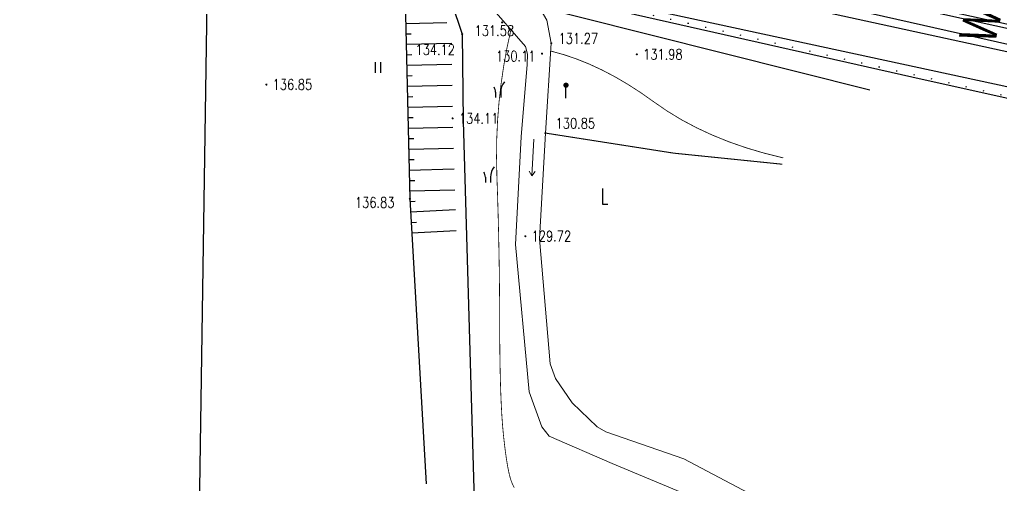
# Model space of a CAD drawing. Extents: x 529262 to 576451, y 2694391 to 2717535.
# Drawn here: x 564123.7 to 564217.4, y 2711325.1 to 2711369.6 of the extents above; entities that cross this region are included whole.
import ezdxf
from ezdxf.enums import TextEntityAlignment as Align
from ezdxf.xclip import XClip

# ---------------------------------------------------------------- set-up
doc = ezdxf.new("R2010")
doc.units = 0
doc.header["$XCLIPFRAME"] = 0
doc.linetypes.add('X4', pattern=[1.6, 0, -1.6])
for name, color, linetype in [('DGX', 8, 'Continuous'), ('DLSS', 4, 'Continuous'), ('DMTZ', 8, 'Continuous'), ('GCD', 8, 'Continuous'), ('GXYZ', 8, 'Continuous'), ('JMD', 8, 'Continuous'), ('PP-COM', 7, 'Continuous'), ('RD-红线', 7, 'Continuous'), ('ZBTZ', 8, 'Continuous'), ('桩号标注_W17-', 7, 'Continuous')]:
    doc.layers.add(name, color=color, linetype=linetype)
doc.layers.add('SXSS', color=5, linetype='Continuous', lineweight=0)
doc.styles.add('HZ', font='rs.shx', dxfattribs={"width": 0.8, "bigfont": 'hztxt.shx'})
doc.styles.add('SMEDI', font='smsim.shx', dxfattribs={"width": 0.75, "height": 3.5, "bigfont": 'smfs.shx'})
doc.linetypes.add('10422', pattern='A,0.75,[150,AAA.SHX,S=0.5,R=0,X=0,Y=0.5],1.5,[177,AAA.SHX,S=1,R=0,X=0,Y=0.4],0.75', length=3)
doc.linetypes.add('444', pattern='A,4.5,[145,AAA.SHX,S=1,R=0,X=0,Y=1],4.5,-0.5,[146,AAA.SHX,S=1,R=0,X=0,Y=0],-0.5', length=10)
doc.linetypes.add('732', pattern='A,9,-0.5,[162,AAA.SHX,S=1,R=0,X=0,Y=0],-0.5', length=10)
doc.linetypes.add('854', pattern='A,2,[150,AAA.SHX,S=0.8,R=0,X=0,Y=0],1e-11', length=2)

# ---------------------------------------------------------------- blocks, each defined once
blk = doc.blocks.new('A$C19FD0107')
at = {"layer": 'RD-红线', "color": 8, "linetype": 'Continuous', "flags": 128}
blk.add_lwpolyline([(-5959.672, 16829.052), (-6117.203, 16840.057, -0.017342), (-6131.549, 16841.56), (-6214.141, 16853.124, -0.017939), (-6228.833, 16855.721), (-6398.225, 16891.976), (-6570.103, 16930.232), (-6862.727, 16993.901)], format="xyb", dxfattribs=at)
blk = doc.blocks.new('GC200')
at = {"linetype": 'Continuous', "const_width": 0.2, "flags": 128}
blk.add_lwpolyline([(-0.1, 0, 1), (0.1, 0, 1)], format="xyb", close=True, dxfattribs=at)
blk = doc.blocks.new('gc246')
at = {"color": 8}
for p, q in [((-0.5, 1), (-0.5, 0)), ((0.5, 1), (0.5, 0))]:
    blk.add_line(p, q, dxfattribs=at)
for centre, radius, start, end in [((-2.94, 0.81), 2.45, 4.3743, 29.0242), ((3.4, 1.11), 2.91, 139.3312, 182.0887)]:
    blk.add_arc(centre, radius, start, end, dxfattribs=at)
blk = doc.blocks.new('gc205')
for p, q in [((0, 3), (0, 0)), ((0, 0), (1, 0))]:
    blk.add_line(p, q)
blk = doc.blocks.new('gc165')
at = {"color": 8}
blk.add_line((0, 0), (0, 2), dxfattribs=at)
at = {"color": 8, "const_width": 0.5}
blk.add_lwpolyline([(-0.25, 2.5, 1), (0.25, 2.5, 1)], format="xyb", close=True, dxfattribs=at)
blk = doc.blocks.new('gc121')
at = {"color": 8}
for p, q in [((-0.5, -1), (-0.5, 1)), ((0.5, -1), (0.5, 1))]:
    blk.add_line(p, q, dxfattribs=at)
blk = doc.blocks.new('gc086')
at = {"color": 8}
for p, q in [((0, 0), (7, 0)), ((7, 0), (6.18, 0.57)), ((7, 0), (6.18, -0.57))]:
    blk.add_line(p, q, dxfattribs=at)

msp = doc.modelspace()

# ---------------------------------------------------------------- linework, layer by layer
at = {"layer": 'DGX', "linetype": 'Continuous', "const_width": 0.075, "flags": 128}
for points in [[(564170.877, 2711324.899), (564170.712, 2711325.226), (564170.591, 2711325.514), (564170.492, 2711325.817), (564170.395, 2711326.19), (564170.299, 2711326.635), (564170.205, 2711327.15), (564170.112, 2711327.736), (564170.02, 2711328.393), (564169.93, 2711329.12), (564169.841, 2711329.918), (564169.758, 2711330.811), (564169.687, 2711331.822), (564169.626, 2711332.951), (564169.575, 2711334.199), (564169.536, 2711335.565), (564169.507, 2711337.049), (564169.489, 2711338.651), (564169.482, 2711340.371), (564169.477, 2711342.151), (564169.463, 2711343.931), (564169.442, 2711345.712), (564169.412, 2711347.493), (564169.375, 2711349.274), (564169.33, 2711351.056), (564169.277, 2711352.838), (564169.215, 2711354.62), (564169.179, 2711356.397), (564169.2, 2711358.162), (564169.278, 2711359.914), (564169.414, 2711361.655), (564169.607, 2711363.384), (564169.858, 2711365.101), (564170.165, 2711366.806), (564170.531, 2711368.499)], [(564174.353, 2711366.566), (564175.561, 2711366.235), (564176.776, 2711365.826), (564177.997, 2711365.338), (564179.224, 2711364.771), (564180.457, 2711364.126), (564181.696, 2711363.402), (564182.942, 2711362.6), (564184.193, 2711361.719), (564185.484, 2711360.831), (564186.847, 2711360.005), (564188.283, 2711359.242), (564189.79, 2711358.542), (564191.371, 2711357.904), (564193.023, 2711357.33), (564194.748, 2711356.819), (564196.545, 2711356.37)]]:
    msp.add_lwpolyline(points, dxfattribs=at)
at = {"layer": 'DLSS', "linetype": 'Continuous', "const_width": 0.1, "flags": 128}
msp.add_lwpolyline([(564123.708, 2711389.648), (564158.359, 2711382.192), (564237.304, 2711364.882), (564239.426, 2711364.418)], dxfattribs=at)
at = {"layer": 'DMTZ', "linetype": 'Continuous'}
for p, q in [((564160.514, 2711369.21), (564164.448, 2711369.302)), ((564160.537, 2711368.21), (564161.037, 2711368.222)), ((564160.561, 2711367.21), (564164.899, 2711367.312)), ((564160.584, 2711366.211), (564161.084, 2711366.222)), ((564160.608, 2711365.211), (564164.924, 2711365.312)), ((564160.631, 2711364.211), (564161.131, 2711364.223)), ((564160.655, 2711363.212), (564164.948, 2711363.312)), ((564160.678, 2711362.212), (564161.178, 2711362.224)), ((564160.702, 2711361.212), (564164.973, 2711361.313)), ((564160.725, 2711360.212), (564161.225, 2711360.224)), ((564160.749, 2711359.213), (564165.014, 2711359.313)), ((564160.772, 2711358.213), (564161.272, 2711358.225)), ((564160.796, 2711357.213), (564165.077, 2711357.314)), ((564160.819, 2711356.213), (564161.319, 2711356.225)), ((564160.843, 2711355.214), (564165.14, 2711355.315)), ((564160.866, 2711354.214), (564161.366, 2711354.226)), ((564160.89, 2711353.214), (564165.203, 2711353.316)), ((564160.921, 2711352.215), (564161.421, 2711352.243)), ((564160.978, 2711351.216), (564165.262, 2711351.459)), ((564161.034, 2711350.218), (564161.534, 2711350.246)), ((564161.091, 2711349.22), (564165.325, 2711349.459))]:
    msp.add_line(p, q, dxfattribs=at)
msp.add_lwpolyline([(564241.294, 2711361.953), (564123.852, 2711388.42)], dxfattribs=at)
at = {"layer": 'DMTZ', "linetype": 'X4', "elevation": 138.9, "flags": 128}
msp.add_lwpolyline([(564125.714, 2711380.483), (564130.966, 2711380.415), (564138.657, 2711379.7), (564147.178, 2711378.678), (564153.771, 2711377.114), (564160.368, 2711375.418), (564219.594, 2711361.887), (564231.792, 2711359.165), (564232.75, 2711358.686), (564233.498, 2711358.057), (564233.66, 2711357.414), (564238.434, 2711356.851)], dxfattribs=at)
at = {"layer": 'DMTZ', "linetype": 'Continuous', "flags": 128}
msp.add_lwpolyline([(564160.368, 2711375.418), (564160.908, 2711352.458), (564162.448, 2711325.258)], dxfattribs=at)
at = {"layer": 'DMTZ', "linetype": '10422', "flags": 128}
msp.add_lwpolyline([(564231.848, 2711358.961), (564208.815, 2711364.077), (564169.748, 2711372.905), (564168.102, 2711373.272), (564163.904, 2711374.144), (564165.898, 2711368.188), (564165.98, 2711359.874), (564167.078, 2711322.558)], dxfattribs=at)
at = {"layer": 'GXYZ', "linetype": 'Continuous'}
for p, q in [((564158.822, 2711375.955), (564238.914, 2711358.616)), ((564166.407, 2711372.52), (564204.824, 2711362.864))]:
    msp.add_line(p, q, dxfattribs=at)
at = {"layer": 'GXYZ', "linetype": '732', "flags": 128}
msp.add_lwpolyline([(564148.757, 2711662.133), (564183.344, 2711655.51), (564175.773, 2711615.306), (564167.716, 2711574.761), (564160.004, 2711529.741), (564151.074, 2711492.566), (564142.748, 2711451.43), (564138.085, 2711143.363)], dxfattribs=at)
at = {"layer": 'JMD', "linetype": '444', "flags": 128}
msp.add_lwpolyline([(564158.468, 2711381.868), (564237.128, 2711364.518)], dxfattribs=at)
at = {"layer": 'SXSS', "color": 8, "linetype": '854', "flags": 128}
for points in [[(564168.102, 2711373.272), (564168.026, 2711371.767), (564168.287, 2711371.193), (564171.943, 2711367), (564172.13, 2711366.276), (564172.118, 2711365.296), (564171.526, 2711358.393), (564170.993, 2711348.112), (564172.298, 2711334.037), (564173.498, 2711330.701), (564174.189, 2711329.824), (564180.228, 2711327.211), (564180.228, 2711327.211), (564187.163, 2711324.311), (564199.792, 2711319.712), (564202.028, 2711318.56), (564204.586, 2711316.801), (564206.407, 2711314.669), (564206.982, 2711312.297), (564206.719, 2711310.325), (564206.336, 2711309.415), (564199.53, 2711298.245), (564198.96, 2711296.382), (564198.998, 2711293.67), (564200.024, 2711292.188), (564201.355, 2711290.705), (564203.213, 2711288.98), (564206.348, 2711286.07), (564208.572, 2711283.591), (564208.994, 2711282.687), (564208.994, 2711281.662), (564208.783, 2711280.818), (564208.029, 2711280.005), (564206.733, 2711279.703), (564203.429, 2711279.774), (564200.127, 2711278.979), (564192.806, 2711276.069)], [(564194.519, 2711272.191), (564197.29, 2711273.43), (564202.973, 2711275.534), (564205.705, 2711275.879), (564207.406, 2711276.07), (564209.44, 2711276.07), (564210.338, 2711276.182), (564210.967, 2711276.451), (564211.73, 2711277.119), (564212.302, 2711278.263), (564212.811, 2711280.393), (564212.728, 2711282.96), (564212.46, 2711283.653), (564211.843, 2711284.533), (564206.833, 2711291.083), (564206.53, 2711291.305), (564205.795, 2711291.695), (564202.988, 2711292.773), (564202.656, 2711293.071), (564202.458, 2711293.599), (564202.532, 2711297.342), (564202.677, 2711297.741), (564204.112, 2711300.509), (564210.011, 2711309.675), (564210.649, 2711311.348), (564210.569, 2711313.5), (564207.746, 2711320.017), (564207.025, 2711321.07), (564205.926, 2711321.87), (564199.759, 2711322.714), (564197.901, 2711323.244), (564195.327, 2711323.313), (564194.34, 2711323.809), (564187.044, 2711327.666), (564179.605, 2711330.245), (564178.773, 2711330.712), (564176.4, 2711333), (564174.799, 2711335.312), (564174.29, 2711336.737), (564173.293, 2711348.663), (564173.844, 2711358.741), (564174.401, 2711367.306), (564173.983, 2711369.497), (564173.427, 2711370.425), (564172.111, 2711371.468), (564169.748, 2711372.905)]]:
    msp.add_lwpolyline(points, dxfattribs=at)
at = {"layer": 'ZBTZ', "linetype": 'Continuous', "const_width": 0.1, "elevation": 130.847, "flags": 128}
msp.add_lwpolyline([(564173.844, 2711358.741), (564186.119, 2711356.821), (564196.449, 2711355.768)], dxfattribs=at)

# ---------------------------------------------------------------- block references
at = {"layer": 'GCD', "linetype": 'Continuous'}
ref = msp.add_blockref('GC200', (564169.72, 2711369.301, 131.58), dxfattribs=dict(at, xscale=0.5, yscale=0.5, zscale=0.5))
ref.add_attrib('height', '131.58', dxfattribs={"linetype": 'Continuous', "height": 1, "style": 'HZ', "width": 0.8}).set_placement((564167.088, 2711368.508, 131.58), align=Align.MIDDLE_LEFT)
ref = msp.add_blockref('GC200', (564165.898, 2711368.188, 134.12), dxfattribs=dict(at, xscale=0.5, yscale=0.5, zscale=0.5))
ref.add_attrib('height', '134.12', dxfattribs={"linetype": 'Continuous', "height": 1, "style": 'HZ', "width": 0.8}).set_placement((564161.442, 2711366.691, 134.12), align=Align.MIDDLE_LEFT)
ref = msp.add_blockref('GC200', (564174.401, 2711367.306, 131.266), dxfattribs=dict(at, xscale=0.5, yscale=0.5, zscale=0.5))
ref.add_attrib('height', '131.27', dxfattribs={"linetype": 'Continuous', "height": 1, "style": 'HZ', "width": 0.8}).set_placement((564175.103, 2711367.758, 131.266), align=Align.MIDDLE_LEFT)
ref = msp.add_blockref('GC200', (564173.524, 2711366.323, 130.108), dxfattribs=dict(at, xscale=0.5, yscale=0.5, zscale=0.5))
ref.add_attrib('height', '130.11', dxfattribs={"linetype": 'Continuous', "height": 1, "style": 'HZ', "width": 0.8}).set_placement((564169.124, 2711366.083, 130.108), align=Align.MIDDLE_LEFT)
ref = msp.add_blockref('GC200', (564182.571, 2711366.252, 131.983), dxfattribs=dict(at, xscale=0.5, yscale=0.5, zscale=0.5))
ref.add_attrib('height', '131.98', dxfattribs={"linetype": 'Continuous', "height": 1, "style": 'HZ', "width": 0.8}).set_placement((564183.171, 2711366.252, 131.983), align=Align.MIDDLE_LEFT)
ref = msp.add_blockref('GC200', (564147.215, 2711363.368, 136.85), dxfattribs=dict(at, xscale=0.5, yscale=0.5, zscale=0.5))
ref.add_attrib('height', '136.85', dxfattribs={"linetype": 'Continuous', "height": 1, "style": 'HZ', "width": 0.8}).set_placement((564147.815, 2711363.368, 136.85), align=Align.MIDDLE_LEFT)
ref = msp.add_blockref('GC200', (564164.988, 2711360.138, 134.11), dxfattribs=dict(at, xscale=0.5, yscale=0.5, zscale=0.5))
ref.add_attrib('height', '134.11', dxfattribs={"linetype": 'Continuous', "height": 1, "style": 'HZ', "width": 0.8}).set_placement((564165.588, 2711360.138, 134.11), align=Align.MIDDLE_LEFT)
ref = msp.add_blockref('GC200', (564173.844, 2711358.741, 130.847), dxfattribs=dict(at, xscale=0.5, yscale=0.5, zscale=0.5))
ref.add_attrib('height', '130.85', dxfattribs={"linetype": 'Continuous', "height": 1, "style": 'HZ', "width": 0.8}).set_placement((564174.817, 2711359.67, 130.847), align=Align.MIDDLE_LEFT)
ref = msp.add_blockref('GC200', (564160.908, 2711352.458, 136.83), dxfattribs=dict(at, xscale=0.5, yscale=0.5, zscale=0.5))
ref.add_attrib('height', '136.83', dxfattribs={"linetype": 'Continuous', "height": 1, "style": 'HZ', "width": 0.8}).set_placement((564155.666, 2711352.118, 136.83), align=Align.MIDDLE_LEFT)
ref = msp.add_blockref('GC200', (564171.93, 2711348.9, 129.72), dxfattribs=dict(at, xscale=0.5, yscale=0.5, zscale=0.5))
ref.add_attrib('height', '129.72', dxfattribs={"linetype": 'Continuous', "height": 1, "style": 'HZ', "width": 0.8}).set_placement((564172.53, 2711348.9, 129.72), align=Align.MIDDLE_LEFT)
at = {"layer": 'PP-COM'}
ref = msp.add_blockref('A$C19FD0107', (570997.993, 2694390.603), dxfattribs=at)
XClip(ref).set_block_clipping_path([(-9366.4383134884, 14428.6043910822), (-3328.4480743363, 17452.7484863754)])
at = {"layer": 'SXSS', "color": 8, "linetype": 'Continuous', "xscale": 0.5000000002304394, "yscale": 0.5000000002304394, "zscale": 0.5000000002304394, "rotation": 266.728063420096}
msp.add_blockref('gc086', (564172.747, 2711358.165), dxfattribs=at)
at = {"layer": 'ZBTZ', "linetype": 'Continuous', "xscale": 0.5, "yscale": 0.5}
for name, p in [('gc121', (564157.888, 2711365.001)), ('gc246', (564169.338, 2711362.13)), ('gc165', (564175.81, 2711362.057)), ('gc246', (564168.368, 2711354.023)), ('gc205', (564179.29, 2711351.956))]:
    msp.add_blockref(name, p, dxfattribs=at)

# ---------------------------------------------------------------- texts
at = {"layer": '桩号标注_W17-', "style": 'SMEDI', "width": 0.75}
msp.add_text('W17-K0+320', height=3.5, rotation=76.69112, dxfattribs=at).set_placement((564219.754, 2711387.564), align=Align.MIDDLE_RIGHT)

doc.saveas('drawing.dxf')
